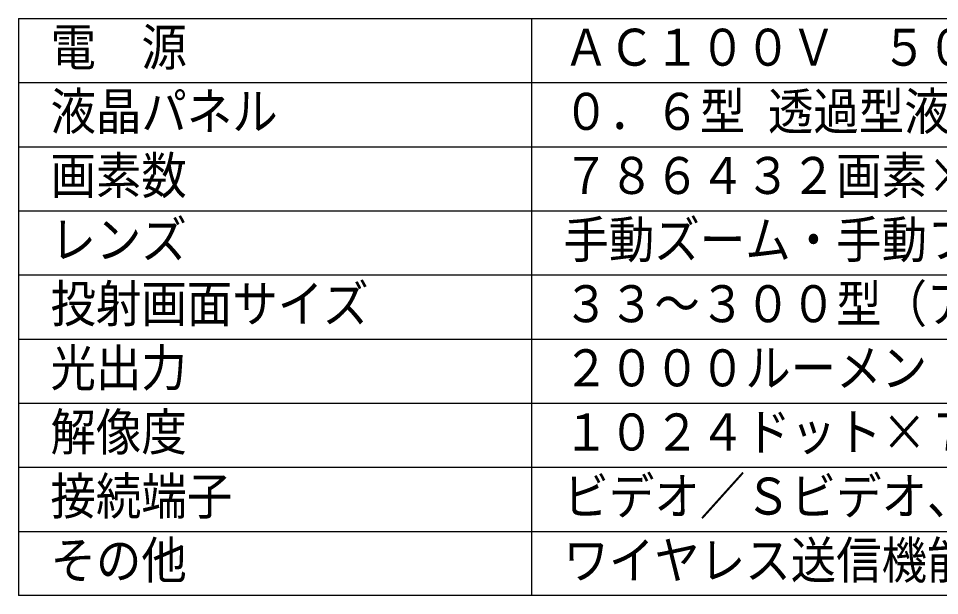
# Model space of a CAD drawing. Units: millimetres, scale not verified. Extents: x -63 to 63, y -57 to 57.
# Drawn here: x -62.5 to 9.3, y -56.5 to -11.5 of the extents above; entities that cross this region are included whole.
import ezdxf
from ezdxf.enums import TextEntityAlignment as Align

# ---------------------------------------------------------------- set-up
doc = ezdxf.new("R2010")
doc.units = ezdxf.units.MM
doc.header["$LTSCALE"] = 0.190236
doc.layers.add('0-0_MOJI1', color=2, linetype='Continuous')
doc.layers.add('0-3_WAKU', color=7, linetype='Continuous')
doc.styles.add('ＭＳ ゴシック', font='')
doc.styles.get('ＭＳ ゴシック').set_extended_font_data('MS Gothic')

msp = doc.modelspace()

# ---------------------------------------------------------------- linework, layer by layer
at = {"layer": '0-3_WAKU', "color": 4}
for p, q in [((-62.5001, -11.5), (-62.5001, -56.5001)), ((-62.5001, -11.5), (62.5001, -11.5)), ((-22.5, -11.5), (-22.5, -56.5001)), ((62.5001, -56.5001), (-62.5001, -56.5001))]:
    msp.add_line(p, q, dxfattribs=at)
at = {"layer": '0-3_WAKU', "color": 1}
for p, q in [((-62.5001, -16.5), (62.5001, -16.5)), ((-62.5001, -21.5), (62.5001, -21.5)), ((-62.5001, -26.5), (62.5001, -26.5)), ((-62.5001, -31.5001), (62.5001, -31.5001)), ((-62.5001, -36.5001), (62.5001, -36.5001)), ((-62.5001, -41.5001), (62.5001, -41.5001)), ((-62.5001, -46.5001), (62.5001, -46.5001)), ((-62.5001, -51.5001), (62.5001, -51.5001))]:
    msp.add_line(p, q, dxfattribs=at)

# ---------------------------------------------------------------- texts
at = {"layer": '0-0_MOJI1', "style": 'ＭＳ ゴシック', "width": 0.9}
for s, p in [('電\u3000源', (-60.0001, -16.0551)), ('ＡＣ１００Ｖ\u3000５０／６０Ｈｚ', (-20, -16.0551)), ('液晶パネル', (-60.0001, -21.0552)), ('０．６型 透過型液晶パネル ３原色方式', (-20, -21.0552)), ('画素数', (-60.0001, -26.0552)), ('７８６４３２画素×３枚', (-20, -26.0552)), ('レンズ', (-60.0001, -31.0552)), ('手動ズーム・手動フォーカス', (-20, -31.0552)), ('投射画面サイズ', (-60.0001, -36.0552)), ('３３～３００型（アスペクト比４：３）', (-20, -36.0552)), ('光出力', (-60.0001, -41.0552)), ('２０００ルーメン', (-20, -41.0552)), ('解像度', (-60.0001, -46.0552)), ('１０２４ドット×７６８ドット', (-20, -46.0552)), ('接続端子', (-60.0001, -51.0552)), ('ビデオ／Ｓビデオ、ＲＧＢ、音声、ＬＡＮ', (-20, -51.0552)), ('その他', (-60.0001, -56.0552)), ('ワイヤレス送信機能内蔵', (-20, -56.0552))]:
    msp.add_text(s, height=2.887, dxfattribs=at).set_placement(p, align=Align.BOTTOM_LEFT)

doc.saveas('drawing.dxf')
